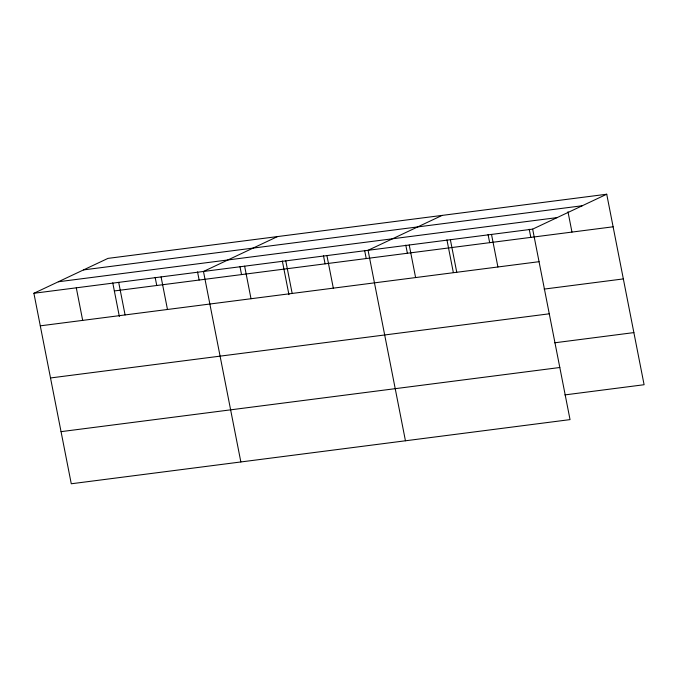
<?xml version="1.0" encoding="UTF-8"?>
<svg xmlns="http://www.w3.org/2000/svg" width="678" height="678" viewBox="0 0 678 678"><rect width="100%" height="100%" fill="white"/><g stroke="black" fill="none" stroke-linecap="round" stroke-linejoin="round"><path stroke-width="1.02" d="M606.725 194.23L532.662 229.13L570.037 419.614L71.275 483.77L33.9 293.277L107.963 258.386L606.725 194.23L644.1 384.723L564.893 394.91M277.539 236.571L203.476 271.471L240.851 461.955M442.132 215.401L368.069 250.301L405.444 440.785M83.521 269.903L582.283 205.748M58.342 281.768L557.104 217.613M33.9 293.277L532.662 229.13M114.353 290.947L613.115 226.791M40.29 325.838L539.052 261.691M544.129 289.099L623.345 278.912M50.511 377.96L549.282 313.804M554.663 342.797L633.879 332.601M61.045 431.649L559.816 367.501M567.978 211.739L571.969 232.088M529.221 229.24L530.823 237.376M491.516 234.419L497.906 266.979M488.075 234.529L489.669 242.673M450.37 239.715L456.76 272.276M446.929 239.826L453.336 272.488M409.224 245.004L415.606 277.565M405.775 245.114L407.376 253.258M364.628 250.411L366.23 258.547M326.923 255.589L333.313 288.15M323.482 255.699L325.076 263.844M285.777 260.886L292.167 293.447M282.336 260.996L288.947 294.684M244.631 266.174L251.013 298.735M239.936 266.446L241.538 274.59M197.544 271.903L199.137 280.039M161.084 276.921L167.474 309.482M155.152 277.353L156.745 285.497M118.692 282.37L125.083 314.931M112.751 282.802L119.362 316.49M76.292 287.828L82.682 320.389"/></g></svg>
